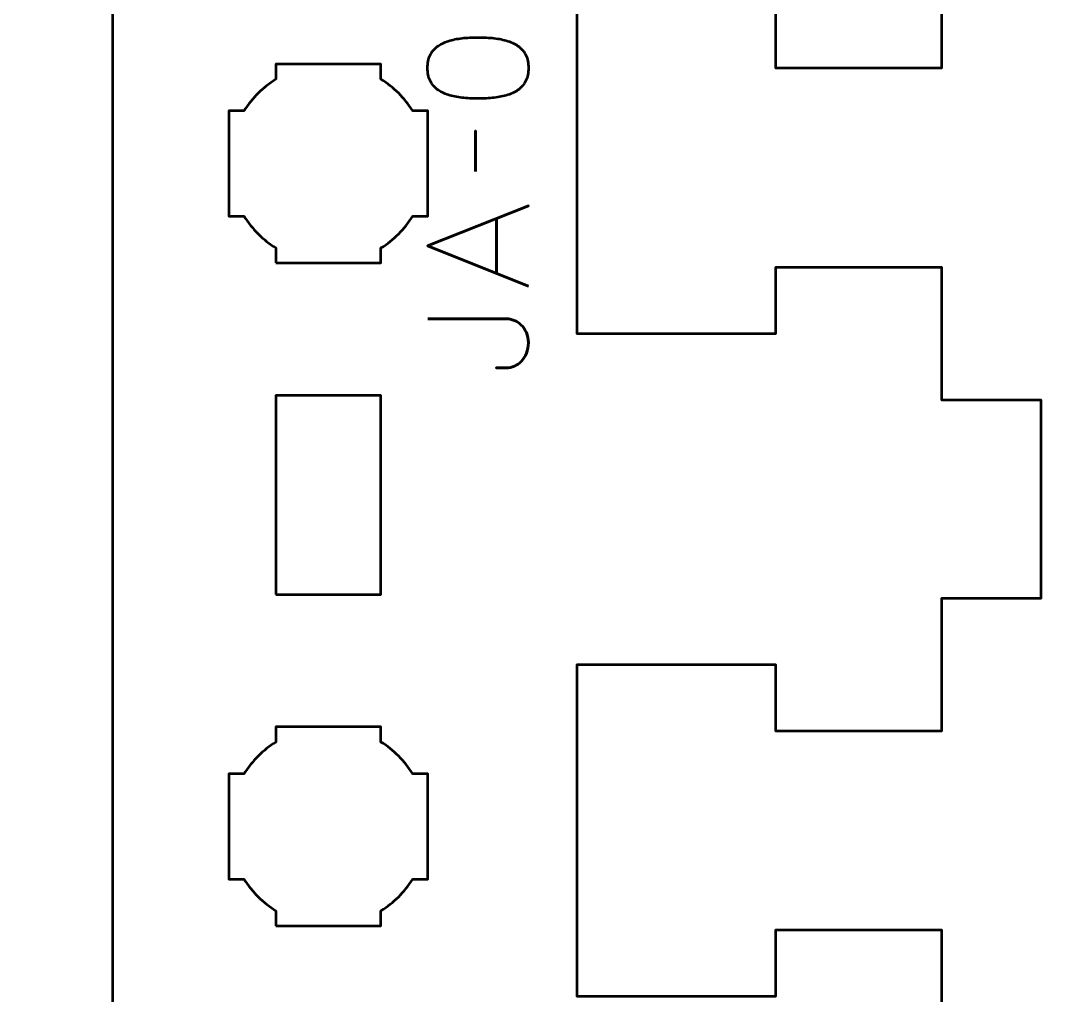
# Model space of a CAD drawing. Header units: centimetres. Extents: x -21 to 0, y -29.7 to 0.
# Drawn here: x -13.778 to -10.651, y -14.76 to -11.819 of the extents above; entities that cross this region are included whole.
import ezdxf

# ---------------------------------------------------------------- set-up
doc = ezdxf.new("R2010")
doc.units = ezdxf.units.CM
doc.header["$MEASUREMENT"] = 0
doc.layers.add('Layer 1', color=7, linetype='Continuous')

msp = doc.modelspace()

# ---------------------------------------------------------------- linework, layer by layer
at = {"layer": 'Layer 1', "color": 1, "lineweight": 53}
msp.add_open_spline([(-21.00003, -29.19995), (-21.00003, -29.19995), (-21.00003, -3.49992), (-21.00003, -3.49992), (-21.00003, -3.49992), (-21.00003, -3.41709), (-20.93286, -3.34992), (-20.85003, -3.34992), (-20.85003, -3.34992), (-20.7672, -3.34992), (-20.70003, -3.28275), (-20.70003, -3.19992), (-20.70003, -3.19992), (-20.70003, -3.11709), (-20.7672, -3.04992), (-20.85003, -3.04992), (-20.85003, -3.04992), (-20.93286, -3.04992), (-21.00003, -2.98275), (-21.00003, -2.89992), (-21.00003, -2.89992), (-21.00003, -2.81709), (-20.93286, -2.74992), (-20.85003, -2.74992), (-20.85003, -2.74992), (-20.7672, -2.74992), (-20.70003, -2.68275), (-20.70003, -2.59992), (-20.70003, -2.59992), (-20.70003, -2.51709), (-20.7672, -2.44992), (-20.85003, -2.44992), (-20.85003, -2.44992), (-20.93286, -2.44992), (-21.00003, -2.38275), (-21.00003, -2.29992), (-21.00003, -2.29992), (-21.00003, -2.21709), (-20.93286, -2.14992), (-20.85003, -2.14992), (-20.85003, -2.14992), (-20.7672, -2.14992), (-20.70003, -2.08275), (-20.70003, -1.99992), (-20.70003, -1.99992), (-20.70003, -1.91709), (-20.7672, -1.84992), (-20.85003, -1.84992), (-20.85003, -1.84992), (-20.93286, -1.84992), (-21.00003, -1.78275), (-21.00003, -1.69992), (-21.00003, -1.69992), (-21.00003, -1.61709), (-20.93286, -1.54992), (-20.85003, -1.54992), (-20.85003, -1.54992), (-20.7672, -1.54992), (-20.70003, -1.48275), (-20.70003, -1.39992), (-20.70003, -1.39992), (-20.70003, -1.31709), (-20.7672, -1.24992), (-20.85003, -1.24992), (-20.85003, -1.24992), (-20.93286, -1.24992), (-21.00003, -1.18275), (-21.00003, -1.09992), (-21.00003, -1.09992), (-21.00003, -1.09992), (-21.00003, -0.49992), (-21.00003, -0.49992), (-21.00003, -0.49992), (-21.00003, -0.22295), (-20.77694, 0.00004), (-20.49994, 0.00004), (-20.49994, 0.00004), (-20.49994, 0.00004), (-0.50008, 0.00004), (-0.50008, 0.00004), (-0.50008, 0.00004), (-0.22294, 0.00004), (0.00002, -0.22295), (0.00002, -0.49992), (0.00002, -0.49992), (0.00002, -0.49992), (0.00002, -29.19995), (0.00002, -29.19995), (0.00002, -29.19995), (0.00002, -29.47695), (-0.22294, -29.70004), (-0.50008, -29.70004), (-0.50008, -29.70004), (-0.50008, -29.70004), (-20.49994, -29.70004), (-20.49994, -29.70004), (-20.49994, -29.70004), (-20.77694, -29.70004), (-21.00003, -29.47695), (-21.00003, -29.19995)], degree=3, knots=[0, 0, 0, 0, 0.04, 0.04, 0.04, 0.04, 0.08, 0.08, 0.08, 0.08, 0.12, 0.12, 0.12, 0.12, 0.16, 0.16, 0.16, 0.16, 0.2, 0.2, 0.2, 0.2, 0.24, 0.24, 0.24, 0.24, 0.28, 0.28, 0.28, 0.28, 0.32, 0.32, 0.32, 0.32, 0.36, 0.36, 0.36, 0.36, 0.4, 0.4, 0.4, 0.4, 0.44, 0.44, 0.44, 0.44, 0.48, 0.48, 0.48, 0.48, 0.52, 0.52, 0.52, 0.52, 0.56, 0.56, 0.56, 0.56, 0.6, 0.6, 0.6, 0.6, 0.64, 0.64, 0.64, 0.64, 0.68, 0.68, 0.68, 0.68, 0.72, 0.72, 0.72, 0.72, 0.76, 0.76, 0.76, 0.76, 0.8, 0.8, 0.8, 0.8, 0.84, 0.84, 0.84, 0.84, 0.88, 0.88, 0.88, 0.88, 0.92, 0.92, 0.92, 0.92, 0.96, 0.96, 0.96, 0.96, 1, 1, 1, 1], dxfattribs=at)
at = {"layer": 'Layer 1', "lineweight": 53}
for points, knots in [([(-13.49999, -7.45004), (-13.49999, -7.17688), (-13.28079, -6.95482), (-13.00874, -6.95015), (-13.00874, -6.95015), (-13.00874, -6.95015), (-13.00874, -7.55004), (-13.00874, -7.55004), (-13.00874, -7.55004), (-13.00874, -7.55004), (-12.69124, -7.55004), (-12.69124, -7.55004), (-12.69124, -7.55004), (-12.69124, -7.55004), (-12.69124, -6.95004), (-12.69124, -6.95004), (-12.69124, -6.95004), (-12.69124, -6.95004), (-10.99998, -6.95004), (-10.99998, -6.95004), (-10.99998, -6.95004), (-10.99998, -6.95004), (-10.99999, -6.95004), (-10.99999, -6.95004), (-10.99999, -6.95004), (-10.99999, -6.95004), (-10.69999, -6.95004), (-10.69999, -6.95004), (-10.69999, -6.95004), (-10.69999, -6.95004), (-10.69999, -7.56254), (-10.69999, -7.56254), (-10.69999, -7.56254), (-10.69999, -7.56254), (-10.99999, -7.56254), (-10.99999, -7.56254), (-10.99999, -7.56254), (-10.99999, -7.56254), (-10.99998, -7.96254), (-10.99998, -7.96254), (-10.99998, -7.96254), (-10.99998, -7.96254), (-11.49999, -7.96254), (-11.49999, -7.96254), (-11.49999, -7.96254), (-11.49999, -7.96254), (-11.5, -7.76254), (-11.5, -7.76254), (-11.5, -7.76254), (-11.5, -7.76254), (-12.09999, -7.76254), (-12.09999, -7.76254), (-12.09999, -7.76254), (-12.09999, -8.14587), (-12.09999, -8.37921), (-12.09999, -8.76254), (-12.09999, -8.76254), (-12.09999, -8.76254), (-11.5, -8.76254), (-11.5, -8.76254), (-11.5, -8.76254), (-11.5, -8.76254), (-11.49999, -8.56254), (-11.49999, -8.56254), (-11.49999, -8.56254), (-11.49999, -8.56254), (-10.99999, -8.56254), (-10.99999, -8.56254), (-10.99999, -8.56254), (-10.99999, -8.56254), (-10.99999, -8.96254), (-10.99999, -8.96254), (-10.99999, -8.96254), (-10.99999, -8.96254), (-10.69999, -8.96254), (-10.69999, -8.96254), (-10.69999, -8.96254), (-10.69999, -8.96254), (-10.69999, -9.56254), (-10.69999, -9.56254), (-10.69999, -9.56254), (-10.69999, -9.56254), (-10.99999, -9.56254), (-10.99999, -9.56254), (-10.99999, -9.56254), (-10.99999, -9.56254), (-10.99998, -9.96254), (-10.99998, -9.96254), (-10.99998, -9.96254), (-10.99998, -9.96254), (-11.49999, -9.96254), (-11.49999, -9.96254), (-11.49999, -9.96254), (-11.49999, -9.96254), (-11.5, -9.76254), (-11.5, -9.76254), (-11.5, -9.76254), (-11.5, -9.76254), (-12.09999, -9.76254), (-12.09999, -9.76254), (-12.09999, -9.76254), (-12.09999, -10.14587), (-12.09999, -10.37921), (-12.09999, -10.76254), (-12.09999, -10.76254), (-12.09999, -10.76254), (-11.5, -10.76254), (-11.5, -10.76254), (-11.5, -10.76254), (-11.5, -10.76254), (-11.49999, -10.56254), (-11.49999, -10.56254), (-11.49999, -10.56254), (-11.49999, -10.56254), (-10.99999, -10.56254), (-10.99999, -10.56254), (-10.99999, -10.56254), (-10.99999, -10.56254), (-10.99999, -10.96254), (-10.99999, -10.96254), (-10.99999, -10.96254), (-10.99999, -10.96254), (-10.69999, -10.96254), (-10.69999, -10.96254), (-10.69999, -10.96254), (-10.69999, -10.96254), (-10.69999, -11.56254), (-10.69999, -11.56254), (-10.69999, -11.56254), (-10.69999, -11.56254), (-10.99999, -11.56254), (-10.99999, -11.56254), (-10.99999, -11.56254), (-10.99999, -11.56254), (-10.99999, -11.96254), (-10.99999, -11.96254), (-10.99999, -11.96254), (-10.99999, -11.96254), (-11.49999, -11.96254), (-11.49999, -11.96254), (-11.49999, -11.96254), (-11.49999, -11.96254), (-11.5, -11.76254), (-11.5, -11.76254), (-11.5, -11.76254), (-11.5, -11.76254), (-12.09999, -11.76254), (-12.09999, -11.76254), (-12.09999, -11.76254), (-12.09999, -12.14587), (-12.09999, -12.37921), (-12.09999, -12.76254), (-12.09999, -12.76254), (-12.09999, -12.76254), (-11.5, -12.76254), (-11.5, -12.76254), (-11.5, -12.76254), (-11.5, -12.76254), (-11.49999, -12.56254), (-11.49999, -12.56254), (-11.49999, -12.56254), (-11.49999, -12.56254), (-10.99998, -12.56254), (-10.99998, -12.56254), (-10.99998, -12.56254), (-10.99998, -12.56254), (-10.99999, -12.96254), (-10.99999, -12.96254), (-10.99999, -12.96254), (-10.99999, -12.96254), (-10.69999, -12.96254), (-10.69999, -12.96254), (-10.69999, -12.96254), (-10.69999, -12.96254), (-10.69999, -13.56254), (-10.69999, -13.56254), (-10.69999, -13.56254), (-10.69999, -13.56254), (-10.99999, -13.56254), (-10.99999, -13.56254), (-10.99999, -13.56254), (-10.99999, -13.56254), (-10.99999, -13.96254), (-10.99999, -13.96254), (-10.99999, -13.96254), (-10.99999, -13.96254), (-11.49999, -13.96254), (-11.49999, -13.96254), (-11.49999, -13.96254), (-11.49999, -13.96254), (-11.5, -13.76254), (-11.5, -13.76254), (-11.5, -13.76254), (-11.5, -13.76254), (-12.09999, -13.76254), (-12.09999, -13.76254), (-12.09999, -13.76254), (-12.09999, -14.14587), (-12.09999, -14.37921), (-12.09999, -14.76254), (-12.09999, -14.76254), (-12.09999, -14.76254), (-11.5, -14.76254), (-11.5, -14.76254), (-11.5, -14.76254), (-11.5, -14.76254), (-11.49999, -14.56254), (-11.49999, -14.56254), (-11.49999, -14.56254), (-11.49999, -14.56254), (-10.99998, -14.56254), (-10.99998, -14.56254), (-10.99998, -14.56254), (-10.99998, -14.56254), (-10.99999, -14.96254), (-10.99999, -14.96254), (-10.99999, -14.96254), (-10.99999, -14.96254), (-10.69999, -14.96254), (-10.69999, -14.96254), (-10.69999, -14.96254), (-10.69999, -14.96254), (-10.69999, -15.56254), (-10.69999, -15.56254), (-10.69999, -15.56254), (-10.69999, -15.56254), (-10.99999, -15.56254), (-10.99999, -15.56254), (-10.99999, -15.56254), (-10.99999, -15.56254), (-10.99999, -15.96254), (-10.99999, -15.96254), (-10.99999, -15.96254), (-10.99999, -15.96254), (-11.49999, -15.96254), (-11.49999, -15.96254), (-11.49999, -15.96254), (-11.49999, -15.96254), (-11.5, -15.76254), (-11.5, -15.76254), (-11.5, -15.76254), (-11.5, -15.76254), (-12.09999, -15.76254), (-12.09999, -15.76254), (-12.09999, -15.76254), (-12.09999, -16.14587), (-12.09999, -16.37921), (-12.09999, -16.76254), (-12.09999, -16.76254), (-12.09999, -16.76254), (-11.5, -16.76254), (-11.5, -16.76254), (-11.5, -16.76254), (-11.5, -16.76254), (-11.49999, -16.56254), (-11.49999, -16.56254), (-11.49999, -16.56254), (-11.49999, -16.56254), (-10.99998, -16.56254), (-10.99998, -16.56254), (-10.99998, -16.56254), (-10.99998, -16.56254), (-10.99999, -16.96254), (-10.99999, -16.96254), (-10.99999, -16.96254), (-10.99999, -16.96254), (-10.69999, -16.96254), (-10.69999, -16.96254), (-10.69999, -16.96254), (-10.69999, -16.96254), (-10.69999, -17.53754), (-10.69999, -17.53754), (-10.69999, -17.53754), (-10.69999, -17.53754), (-12.69124, -17.54811), (-12.69124, -17.54811), (-12.69124, -17.54811), (-12.69124, -17.54811), (-12.69124, -16.95004), (-12.69124, -16.95004), (-12.69124, -16.95004), (-12.69124, -16.95004), (-13.00874, -16.95004), (-13.00874, -16.95004), (-13.00874, -16.95004), (-13.00874, -16.95004), (-13.00874, -17.54993), (-13.00874, -17.54993), (-13.00874, -17.54993), (-13.28079, -17.54526), (-13.49999, -17.3232), (-13.49999, -17.05004)], [0, 0, 0, 0, 0.0136986, 0.0136986, 0.0136986, 0.0136986, 0.0273973, 0.0273973, 0.0273973, 0.0273973, 0.0410959, 0.0410959, 0.0410959, 0.0410959, 0.0547945, 0.0547945, 0.0547945, 0.0547945, 0.0684932, 0.0684932, 0.0684932, 0.0684932, 0.0821918, 0.0821918, 0.0821918, 0.0821918, 0.0958904, 0.0958904, 0.0958904, 0.0958904, 0.109589, 0.109589, 0.109589, 0.109589, 0.1232877, 0.1232877, 0.1232877, 0.1232877, 0.1369863, 0.1369863, 0.1369863, 0.1369863, 0.1506849, 0.1506849, 0.1506849, 0.1506849, 0.1643836, 0.1643836, 0.1643836, 0.1643836, 0.1780822, 0.1780822, 0.1780822, 0.1780822, 0.1917808, 0.1917808, 0.1917808, 0.1917808, 0.2054795, 0.2054795, 0.2054795, 0.2054795, 0.2191781, 0.2191781, 0.2191781, 0.2191781, 0.2328767, 0.2328767, 0.2328767, 0.2328767, 0.2465753, 0.2465753, 0.2465753, 0.2465753, 0.260274, 0.260274, 0.260274, 0.260274, 0.2739726, 0.2739726, 0.2739726, 0.2739726, 0.2876712, 0.2876712, 0.2876712, 0.2876712, 0.3013699, 0.3013699, 0.3013699, 0.3013699, 0.3150685, 0.3150685, 0.3150685, 0.3150685, 0.3287671, 0.3287671, 0.3287671, 0.3287671, 0.3424658, 0.3424658, 0.3424658, 0.3424658, 0.3561644, 0.3561644, 0.3561644, 0.3561644, 0.369863, 0.369863, 0.369863, 0.369863, 0.3835616, 0.3835616, 0.3835616, 0.3835616, 0.3972603, 0.3972603, 0.3972603, 0.3972603, 0.4109589, 0.4109589, 0.4109589, 0.4109589, 0.4246575, 0.4246575, 0.4246575, 0.4246575, 0.4383562, 0.4383562, 0.4383562, 0.4383562, 0.4520548, 0.4520548, 0.4520548, 0.4520548, 0.4657534, 0.4657534, 0.4657534, 0.4657534, 0.4794521, 0.4794521, 0.4794521, 0.4794521, 0.4931507, 0.4931507, 0.4931507, 0.4931507, 0.5068493, 0.5068493, 0.5068493, 0.5068493, 0.5205479, 0.5205479, 0.5205479, 0.5205479, 0.5342466, 0.5342466, 0.5342466, 0.5342466, 0.5479452, 0.5479452, 0.5479452, 0.5479452, 0.5616438, 0.5616438, 0.5616438, 0.5616438, 0.5753425, 0.5753425, 0.5753425, 0.5753425, 0.5890411, 0.5890411, 0.5890411, 0.5890411, 0.6027397, 0.6027397, 0.6027397, 0.6027397, 0.6164384, 0.6164384, 0.6164384, 0.6164384, 0.630137, 0.630137, 0.630137, 0.630137, 0.6438356, 0.6438356, 0.6438356, 0.6438356, 0.6575342, 0.6575342, 0.6575342, 0.6575342, 0.6712329, 0.6712329, 0.6712329, 0.6712329, 0.6849315, 0.6849315, 0.6849315, 0.6849315, 0.6986301, 0.6986301, 0.6986301, 0.6986301, 0.7123288, 0.7123288, 0.7123288, 0.7123288, 0.7260274, 0.7260274, 0.7260274, 0.7260274, 0.739726, 0.739726, 0.739726, 0.739726, 0.7534247, 0.7534247, 0.7534247, 0.7534247, 0.7671233, 0.7671233, 0.7671233, 0.7671233, 0.7808219, 0.7808219, 0.7808219, 0.7808219, 0.7945205, 0.7945205, 0.7945205, 0.7945205, 0.8082192, 0.8082192, 0.8082192, 0.8082192, 0.8219178, 0.8219178, 0.8219178, 0.8219178, 0.8356164, 0.8356164, 0.8356164, 0.8356164, 0.8493151, 0.8493151, 0.8493151, 0.8493151, 0.8630137, 0.8630137, 0.8630137, 0.8630137, 0.8767123, 0.8767123, 0.8767123, 0.8767123, 0.890411, 0.890411, 0.890411, 0.890411, 0.9041096, 0.9041096, 0.9041096, 0.9041096, 0.9178082, 0.9178082, 0.9178082, 0.9178082, 0.9315068, 0.9315068, 0.9315068, 0.9315068, 0.9452055, 0.9452055, 0.9452055, 0.9452055, 0.9589041, 0.9589041, 0.9589041, 0.9589041, 0.9726027, 0.9726027, 0.9726027, 0.9726027, 0.9863014, 0.9863014, 0.9863014, 0.9863014, 1, 1, 1, 1]), ([(-13.00874, -12.55004), (-13.00874, -12.55004), (-13.00874, -12.5046), (-13.00874, -12.5046), (-13.00874, -12.5046), (-13.0475, -12.48037), (-13.08032, -12.44754), (-13.10455, -12.40879), (-13.10455, -12.40879), (-13.10455, -12.40879), (-13.14999, -12.40879), (-13.14999, -12.40879), (-13.14999, -12.40879), (-13.14999, -12.40879), (-13.14999, -12.25004), (-13.14999, -12.25004), (-13.14999, -12.25004), (-13.14999, -12.25004), (-13.14999, -12.09129), (-13.14999, -12.09129), (-13.14999, -12.09129), (-13.14999, -12.09129), (-13.10455, -12.09129), (-13.10455, -12.09129), (-13.10455, -12.09129), (-13.08032, -12.05254), (-13.0475, -12.01971), (-13.00874, -11.99548), (-13.00874, -11.99548), (-13.00874, -11.99548), (-13.00874, -11.95004), (-13.00874, -11.95004), (-13.00874, -11.95004), (-13.00874, -11.95004), (-12.84999, -11.95004), (-12.84999, -11.95004), (-12.84999, -11.95004), (-12.84999, -11.95004), (-12.69124, -11.95004), (-12.69124, -11.95004), (-12.69124, -11.95004), (-12.69124, -11.95004), (-12.69124, -11.99548), (-12.69124, -11.99548), (-12.69124, -11.99548), (-12.65248, -12.01971), (-12.61966, -12.05254), (-12.59543, -12.09129), (-12.59543, -12.09129), (-12.59543, -12.09129), (-12.54999, -12.09129), (-12.54999, -12.09129), (-12.54999, -12.09129), (-12.54999, -12.09129), (-12.54999, -12.25004), (-12.54999, -12.25004), (-12.54999, -12.25004), (-12.54999, -12.25004), (-12.54999, -12.40879), (-12.54999, -12.40879), (-12.54999, -12.40879), (-12.54999, -12.40879), (-12.59543, -12.40879), (-12.59543, -12.40879), (-12.59543, -12.40879), (-12.61966, -12.44754), (-12.65248, -12.48037), (-12.69124, -12.5046), (-12.69124, -12.5046), (-12.69124, -12.5046), (-12.69124, -12.55004), (-12.69124, -12.55004), (-12.69124, -12.55004), (-12.69124, -12.55004), (-12.84999, -12.55004), (-12.84999, -12.55004), (-12.84999, -12.55004), (-12.84999, -12.55004), (-13.00874, -12.55004), (-13.00874, -12.55004)], [0, 0, 0, 0, 0.05, 0.05, 0.05, 0.05, 0.1, 0.1, 0.1, 0.1, 0.15, 0.15, 0.15, 0.15, 0.2, 0.2, 0.2, 0.2, 0.25, 0.25, 0.25, 0.25, 0.3, 0.3, 0.3, 0.3, 0.35, 0.35, 0.35, 0.35, 0.4, 0.4, 0.4, 0.4, 0.45, 0.45, 0.45, 0.45, 0.5, 0.5, 0.5, 0.5, 0.55, 0.55, 0.55, 0.55, 0.6, 0.6, 0.6, 0.6, 0.65, 0.65, 0.65, 0.65, 0.7, 0.7, 0.7, 0.7, 0.75, 0.75, 0.75, 0.75, 0.8, 0.8, 0.8, 0.8, 0.85, 0.85, 0.85, 0.85, 0.9, 0.9, 0.9, 0.9, 0.95, 0.95, 0.95, 0.95, 1, 1, 1, 1]), ([(-13.00874, -13.55004), (-13.00874, -13.55004), (-13.00874, -12.95004), (-13.00874, -12.95004), (-13.00874, -12.95004), (-13.00874, -12.95004), (-12.69124, -12.95004), (-12.69124, -12.95004), (-12.69124, -12.95004), (-12.69124, -12.95004), (-12.69124, -13.55004), (-12.69124, -13.55004), (-12.69124, -13.55004), (-12.69124, -13.55004), (-13.00874, -13.55004), (-13.00874, -13.55004)], [0, 0, 0, 0, 0.25, 0.25, 0.25, 0.25, 0.5, 0.5, 0.5, 0.5, 0.75, 0.75, 0.75, 0.75, 1, 1, 1, 1]), ([(-13.00874, -14.55004), (-13.00874, -14.55004), (-13.00874, -14.5046), (-13.00874, -14.5046), (-13.00874, -14.5046), (-13.0475, -14.48037), (-13.08032, -14.44754), (-13.10455, -14.40879), (-13.10455, -14.40879), (-13.10455, -14.40879), (-13.14999, -14.40879), (-13.14999, -14.40879), (-13.14999, -14.40879), (-13.14999, -14.40879), (-13.14999, -14.25004), (-13.14999, -14.25004), (-13.14999, -14.25004), (-13.14999, -14.25004), (-13.14999, -14.09129), (-13.14999, -14.09129), (-13.14999, -14.09129), (-13.14999, -14.09129), (-13.10455, -14.09129), (-13.10455, -14.09129), (-13.10455, -14.09129), (-13.08032, -14.05254), (-13.0475, -14.01971), (-13.00874, -13.99548), (-13.00874, -13.99548), (-13.00874, -13.99548), (-13.00874, -13.95004), (-13.00874, -13.95004), (-13.00874, -13.95004), (-13.00874, -13.95004), (-12.84999, -13.95004), (-12.84999, -13.95004), (-12.84999, -13.95004), (-12.84999, -13.95004), (-12.69124, -13.95004), (-12.69124, -13.95004), (-12.69124, -13.95004), (-12.69124, -13.95004), (-12.69124, -13.99548), (-12.69124, -13.99548), (-12.69124, -13.99548), (-12.65248, -14.01971), (-12.61966, -14.05254), (-12.59543, -14.09129), (-12.59543, -14.09129), (-12.59543, -14.09129), (-12.54999, -14.09129), (-12.54999, -14.09129), (-12.54999, -14.09129), (-12.54999, -14.09129), (-12.54999, -14.25004), (-12.54999, -14.25004), (-12.54999, -14.25004), (-12.54999, -14.25004), (-12.54999, -14.40879), (-12.54999, -14.40879), (-12.54999, -14.40879), (-12.54999, -14.40879), (-12.59543, -14.40879), (-12.59543, -14.40879), (-12.59543, -14.40879), (-12.61966, -14.44754), (-12.65248, -14.48037), (-12.69124, -14.5046), (-12.69124, -14.5046), (-12.69124, -14.5046), (-12.69124, -14.55004), (-12.69124, -14.55004), (-12.69124, -14.55004), (-12.69124, -14.55004), (-12.84999, -14.55004), (-12.84999, -14.55004), (-12.84999, -14.55004), (-12.84999, -14.55004), (-13.00874, -14.55004), (-13.00874, -14.55004)], [0, 0, 0, 0, 0.05, 0.05, 0.05, 0.05, 0.1, 0.1, 0.1, 0.1, 0.15, 0.15, 0.15, 0.15, 0.2, 0.2, 0.2, 0.2, 0.25, 0.25, 0.25, 0.25, 0.3, 0.3, 0.3, 0.3, 0.35, 0.35, 0.35, 0.35, 0.4, 0.4, 0.4, 0.4, 0.45, 0.45, 0.45, 0.45, 0.5, 0.5, 0.5, 0.5, 0.55, 0.55, 0.55, 0.55, 0.6, 0.6, 0.6, 0.6, 0.65, 0.65, 0.65, 0.65, 0.7, 0.7, 0.7, 0.7, 0.75, 0.75, 0.75, 0.75, 0.8, 0.8, 0.8, 0.8, 0.85, 0.85, 0.85, 0.85, 0.9, 0.9, 0.9, 0.9, 0.95, 0.95, 0.95, 0.95, 1, 1, 1, 1])]:
    msp.add_open_spline(points, degree=3, knots=knots, dxfattribs=at)
at = {"layer": 'Layer 1', "color": 3, "lineweight": 53}
msp.add_open_spline([(-13.49999, -17.05004), (-13.49999, -17.05004), (-13.49999, -7.45004), (-13.49999, -7.45004)], degree=3, dxfattribs=at)
at = {"layer": 'Layer 1', "color": 5, "lineweight": 53}
for points, knots in [([(-12.24611, -11.96154), (-12.24618, -11.94673), (-12.24879, -11.93396), (-12.25387, -11.9233), (-12.25387, -11.9233), (-12.25895, -11.91272), (-12.26622, -11.9039), (-12.27546, -11.89685), (-12.27546, -11.89685), (-12.28477, -11.88986), (-12.29578, -11.88436), (-12.30848, -11.88027), (-12.30848, -11.88027), (-12.32118, -11.87624), (-12.33508, -11.87335), (-12.35032, -11.87173), (-12.35032, -11.87173), (-12.36556, -11.87003), (-12.38158, -11.86919), (-12.39851, -11.86926), (-12.39851, -11.86926), (-12.41537, -11.86919), (-12.43139, -11.87003), (-12.44656, -11.87173), (-12.44656, -11.87173), (-12.46173, -11.87335), (-12.4757, -11.87624), (-12.4884, -11.88027), (-12.4884, -11.88027), (-12.50103, -11.88436), (-12.51203, -11.88986), (-12.52142, -11.89685), (-12.52142, -11.89685), (-12.53073, -11.9039), (-12.538, -11.91272), (-12.54308, -11.9233), (-12.54308, -11.9233), (-12.54823, -11.93396), (-12.55084, -11.94673), (-12.55091, -11.96154), (-12.55091, -11.96154), (-12.55084, -11.97636), (-12.54823, -11.98913), (-12.54308, -11.99979), (-12.54308, -11.99979), (-12.538, -12.01037), (-12.53073, -12.01919), (-12.52142, -12.02624), (-12.52142, -12.02624), (-12.51203, -12.03323), (-12.50103, -12.03873), (-12.4884, -12.04282), (-12.4884, -12.04282), (-12.4757, -12.04685), (-12.46173, -12.04974), (-12.44656, -12.05136), (-12.44656, -12.05136), (-12.43139, -12.05305), (-12.41537, -12.0539), (-12.39851, -12.05383), (-12.39851, -12.05383), (-12.38158, -12.0539), (-12.36556, -12.05305), (-12.35032, -12.05136), (-12.35032, -12.05136), (-12.33508, -12.04974), (-12.32118, -12.04685), (-12.30848, -12.04282), (-12.30848, -12.04282), (-12.29578, -12.03873), (-12.28477, -12.03323), (-12.27546, -12.02624), (-12.27546, -12.02624), (-12.26622, -12.01919), (-12.25895, -12.01037), (-12.25387, -11.99979), (-12.25387, -11.99979), (-12.24879, -11.98913), (-12.24618, -11.97636), (-12.24611, -11.96154)], [0, 0, 0, 0, 0.05, 0.05, 0.05, 0.05, 0.1, 0.1, 0.1, 0.1, 0.15, 0.15, 0.15, 0.15, 0.2, 0.2, 0.2, 0.2, 0.25, 0.25, 0.25, 0.25, 0.3, 0.3, 0.3, 0.3, 0.35, 0.35, 0.35, 0.35, 0.4, 0.4, 0.4, 0.4, 0.45, 0.45, 0.45, 0.45, 0.5, 0.5, 0.5, 0.5, 0.55, 0.55, 0.55, 0.55, 0.6, 0.6, 0.6, 0.6, 0.65, 0.65, 0.65, 0.65, 0.7, 0.7, 0.7, 0.7, 0.75, 0.75, 0.75, 0.75, 0.8, 0.8, 0.8, 0.8, 0.85, 0.85, 0.85, 0.85, 0.9, 0.9, 0.9, 0.9, 0.95, 0.95, 0.95, 0.95, 1, 1, 1, 1]), ([(-12.24611, -11.96154), (-12.24618, -11.94673), (-12.24879, -11.93396), (-12.25387, -11.9233), (-12.25387, -11.9233), (-12.25895, -11.91272), (-12.26622, -11.9039), (-12.27546, -11.89685), (-12.27546, -11.89685), (-12.28477, -11.88986), (-12.29578, -11.88436), (-12.30848, -11.88027), (-12.30848, -11.88027), (-12.32118, -11.87624), (-12.33508, -11.87335), (-12.35032, -11.87173), (-12.35032, -11.87173), (-12.36556, -11.87003), (-12.38158, -11.86919), (-12.39851, -11.86926), (-12.39851, -11.86926), (-12.41537, -11.86919), (-12.43139, -11.87003), (-12.44656, -11.87173), (-12.44656, -11.87173), (-12.46173, -11.87335), (-12.4757, -11.87624), (-12.4884, -11.88027), (-12.4884, -11.88027), (-12.50103, -11.88436), (-12.51203, -11.88986), (-12.52142, -11.89685), (-12.52142, -11.89685), (-12.53073, -11.9039), (-12.538, -11.91272), (-12.54308, -11.9233), (-12.54308, -11.9233), (-12.54823, -11.93396), (-12.55084, -11.94673), (-12.55091, -11.96154), (-12.55091, -11.96154), (-12.55084, -11.97636), (-12.54823, -11.98913), (-12.54308, -11.99979), (-12.54308, -11.99979), (-12.538, -12.01037), (-12.53073, -12.01919), (-12.52142, -12.02624), (-12.52142, -12.02624), (-12.51203, -12.03323), (-12.50103, -12.03873), (-12.4884, -12.04282), (-12.4884, -12.04282), (-12.4757, -12.04685), (-12.46173, -12.04974), (-12.44656, -12.05136), (-12.44656, -12.05136), (-12.43139, -12.05305), (-12.41537, -12.0539), (-12.39851, -12.05383), (-12.39851, -12.05383), (-12.38158, -12.0539), (-12.36556, -12.05305), (-12.35032, -12.05136), (-12.35032, -12.05136), (-12.33508, -12.04974), (-12.32118, -12.04685), (-12.30848, -12.04282), (-12.30848, -12.04282), (-12.29578, -12.03873), (-12.28477, -12.03323), (-12.27546, -12.02624), (-12.27546, -12.02624), (-12.26622, -12.01919), (-12.25895, -12.01037), (-12.25387, -11.99979), (-12.25387, -11.99979), (-12.24879, -11.98913), (-12.24618, -11.97636), (-12.24611, -11.96154)], [0, 0, 0, 0, 0.05, 0.05, 0.05, 0.05, 0.1, 0.1, 0.1, 0.1, 0.15, 0.15, 0.15, 0.15, 0.2, 0.2, 0.2, 0.2, 0.25, 0.25, 0.25, 0.25, 0.3, 0.3, 0.3, 0.3, 0.35, 0.35, 0.35, 0.35, 0.4, 0.4, 0.4, 0.4, 0.45, 0.45, 0.45, 0.45, 0.5, 0.5, 0.5, 0.5, 0.55, 0.55, 0.55, 0.55, 0.6, 0.6, 0.6, 0.6, 0.65, 0.65, 0.65, 0.65, 0.7, 0.7, 0.7, 0.7, 0.75, 0.75, 0.75, 0.75, 0.8, 0.8, 0.8, 0.8, 0.85, 0.85, 0.85, 0.85, 0.9, 0.9, 0.9, 0.9, 0.95, 0.95, 0.95, 0.95, 1, 1, 1, 1]), ([(-12.40571, -12.27396), (-12.40571, -12.27396), (-12.40571, -12.15077), (-12.40571, -12.15077), (-12.40571, -12.15077), (-12.40571, -12.15077), (-12.40571, -12.27396), (-12.40571, -12.27396)], [0, 0, 0, 0, 0.5, 0.5, 0.5, 0.5, 1, 1, 1, 1]), ([(-12.24611, -12.61982), (-12.24611, -12.61982), (-12.55133, -12.49875), (-12.55133, -12.49875), (-12.55133, -12.49875), (-12.55133, -12.49875), (-12.24611, -12.37725), (-12.24611, -12.37725), (-12.24611, -12.37725), (-12.24611, -12.37725), (-12.55133, -12.49875), (-12.55133, -12.49875), (-12.55133, -12.49875), (-12.55133, -12.49875), (-12.24611, -12.61982), (-12.24611, -12.61982)], [0, 0, 0, 0, 0.25, 0.25, 0.25, 0.25, 0.5, 0.5, 0.5, 0.5, 0.75, 0.75, 0.75, 0.75, 1, 1, 1, 1]), ([(-12.34221, -12.58172), (-12.34221, -12.58172), (-12.34221, -12.41578), (-12.34221, -12.41578), (-12.34221, -12.41578), (-12.34221, -12.41578), (-12.34221, -12.58172), (-12.34221, -12.58172)], [0, 0, 0, 0, 0.5, 0.5, 0.5, 0.5, 1, 1, 1, 1]), ([(-12.54964, -12.71803), (-12.54964, -12.71803), (-12.31257, -12.71845), (-12.31257, -12.71845), (-12.31257, -12.71845), (-12.30481, -12.71845), (-12.29712, -12.72008), (-12.28936, -12.72318), (-12.28936, -12.72318), (-12.28167, -12.72636), (-12.27454, -12.73101), (-12.26812, -12.73715), (-12.26812, -12.73715), (-12.26163, -12.74336), (-12.25648, -12.75091), (-12.25253, -12.75987), (-12.25253, -12.75987), (-12.24865, -12.7689), (-12.2466, -12.7792), (-12.24653, -12.79084), (-12.24653, -12.79084), (-12.24653, -12.80249), (-12.24844, -12.813), (-12.25218, -12.82231), (-12.25218, -12.82231), (-12.25599, -12.83163), (-12.26107, -12.8396), (-12.26749, -12.84616), (-12.26749, -12.84616), (-12.27391, -12.85279), (-12.28096, -12.8578), (-12.2888, -12.86133), (-12.2888, -12.86133), (-12.29663, -12.86486), (-12.30453, -12.86662), (-12.31257, -12.86662), (-12.31257, -12.86662), (-12.31257, -12.86662), (-12.3439, -12.86662), (-12.3439, -12.86662), (-12.3439, -12.86662), (-12.3439, -12.86662), (-12.31257, -12.86662), (-12.31257, -12.86662), (-12.31257, -12.86662), (-12.30453, -12.86662), (-12.29663, -12.86486), (-12.2888, -12.86133), (-12.2888, -12.86133), (-12.28096, -12.8578), (-12.27391, -12.85279), (-12.26749, -12.84616), (-12.26749, -12.84616), (-12.26107, -12.8396), (-12.25599, -12.83163), (-12.25218, -12.82231), (-12.25218, -12.82231), (-12.24844, -12.813), (-12.24653, -12.80249), (-12.24653, -12.79084), (-12.24653, -12.79084), (-12.2466, -12.7792), (-12.24865, -12.7689), (-12.25253, -12.75987), (-12.25253, -12.75987), (-12.25648, -12.75091), (-12.26163, -12.74336), (-12.26812, -12.73715), (-12.26812, -12.73715), (-12.27454, -12.73101), (-12.28167, -12.72636), (-12.28936, -12.72318), (-12.28936, -12.72318), (-12.29712, -12.72008), (-12.30481, -12.71845), (-12.31257, -12.71845), (-12.31257, -12.71845), (-12.31257, -12.71845), (-12.54964, -12.71803), (-12.54964, -12.71803)], [0, 0, 0, 0, 0.05, 0.05, 0.05, 0.05, 0.1, 0.1, 0.1, 0.1, 0.15, 0.15, 0.15, 0.15, 0.2, 0.2, 0.2, 0.2, 0.25, 0.25, 0.25, 0.25, 0.3, 0.3, 0.3, 0.3, 0.35, 0.35, 0.35, 0.35, 0.4, 0.4, 0.4, 0.4, 0.45, 0.45, 0.45, 0.45, 0.5, 0.5, 0.5, 0.5, 0.55, 0.55, 0.55, 0.55, 0.6, 0.6, 0.6, 0.6, 0.65, 0.65, 0.65, 0.65, 0.7, 0.7, 0.7, 0.7, 0.75, 0.75, 0.75, 0.75, 0.8, 0.8, 0.8, 0.8, 0.85, 0.85, 0.85, 0.85, 0.9, 0.9, 0.9, 0.9, 0.95, 0.95, 0.95, 0.95, 1, 1, 1, 1])]:
    msp.add_open_spline(points, degree=3, knots=knots, dxfattribs=at)

doc.saveas('drawing.dxf')
